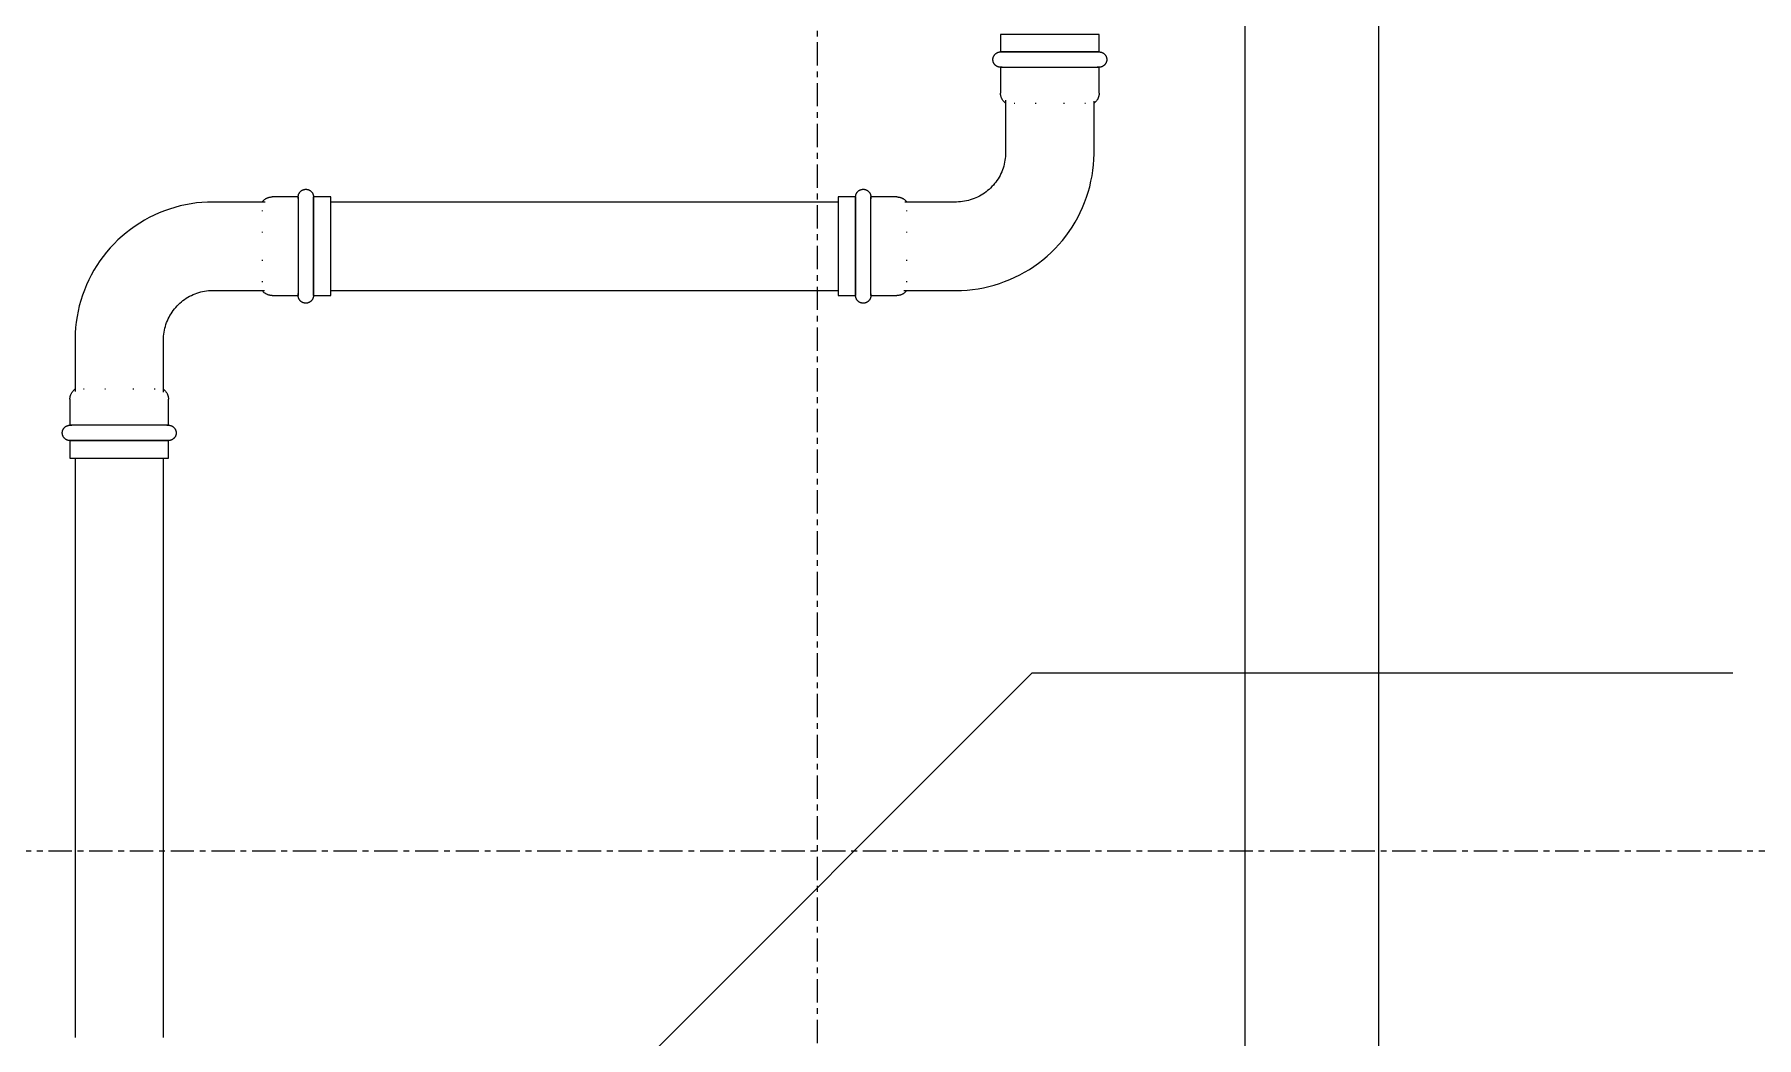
# Model space of a CAD drawing. Header units: inches. Extents: x -3679 to 241, y -496 to 1784.
# Drawn here: x -2027.82 to -1990.82, y 373.99 to 395.54 of the extents above; entities that cross this region are included whole.
import ezdxf

# ---------------------------------------------------------------- set-up
doc = ezdxf.new("R2010")
doc.units = ezdxf.units.IN
doc.header["$MEASUREMENT"] = 0
doc.linetypes.add('Grid Line', pattern=[0.875, 0.5, -0.125, 0.125, -0.125])
for name, color, linetype, lineweight in [('G-ANNO-DIMS', 251, 'Continuous', 9), ('P-PIPE', 1, 'Continuous', 9), ('S-GRID', 8, 'Continuous', 9)]:
    doc.layers.add(name, color=color, linetype=linetype, lineweight=lineweight)

# ---------------------------------------------------------------- blocks, each defined once
blk = doc.blocks.new('Victaulic-VicPress316-Elbow 90-45deg Style P568_P571 - Standard-V18-SECOND LEVEL')
at = {"layer": 'P-PIPE'}
for p, q in [((-1.059, 4.55), (-1.059, 4.174)), ((1.059, 4.55), (-1.059, 4.55)), ((1.059, 4.174), (1.059, 4.55)), ((-1.059, 4.174), (1.059, 4.174)), ((-1.059, 3.845), (-1.059, 3.289)), ((-1.059, 3.845), (1.059, 3.845)), ((1.059, 3.289), (1.059, 3.845)), ((-0.95, 3.134), (-0.95, 2.015)), ((-0.769, 3.071), (-0.753, 3.071)), ((-0.312, 3.071), (-0.294, 3.071)), ((0.294, 3.071), (0.312, 3.071)), ((0.753, 3.071), (0.769, 3.071)), ((0.95, 2.015), (0.95, 3.119)), ((-4.174, 1.059), (-4.55, 1.059)), ((-4.55, 1.059), (-4.55, -1.059)), ((-4.174, -1.059), (-4.174, 1.059)), ((-3.289, 1.059), (-3.845, 1.059)), ((-3.845, -1.059), (-3.845, 1.059)), ((-2.015, 0.95), (-3.119, 0.95)), ((-3.071, 0.753), (-3.071, 0.769)), ((-3.071, 0.294), (-3.071, 0.312)), ((-3.071, -0.312), (-3.071, -0.294)), ((-4.55, -1.059), (-4.174, -1.059)), ((-3.845, -1.059), (-3.289, -1.059)), ((-3.134, -0.95), (-2.015, -0.95)), ((-3.071, -0.769), (-3.071, -0.753))]:
    blk.add_line(p, q, dxfattribs=at)
at = {"layer": 'P-PIPE', "flags": 128}
for points in [[(-1.059, 3.845), (-1.066, 3.846), (-1.072, 3.846), (-1.079, 3.847), (-1.085, 3.848), (-1.092, 3.849), (-1.098, 3.85), (-1.104, 3.852), (-1.111, 3.854), (-1.117, 3.856), (-1.123, 3.858), (-1.129, 3.861), (-1.135, 3.864), (-1.141, 3.867), (-1.146, 3.871), (-1.152, 3.874), (-1.157, 3.878), (-1.162, 3.882), (-1.167, 3.886), (-1.172, 3.891), (-1.177, 3.895), (-1.181, 3.9), (-1.186, 3.905), (-1.19, 3.91), (-1.194, 3.916), (-1.197, 3.921), (-1.201, 3.927), (-1.204, 3.932), (-1.207, 3.938), (-1.21, 3.944), (-1.212, 3.95), (-1.215, 3.957), (-1.217, 3.963), (-1.218, 3.969), (-1.22, 3.976), (-1.221, 3.982), (-1.222, 3.989), (-1.223, 3.995), (-1.223, 4.002), (-1.223, 4.008), (-1.223, 4.015), (-1.223, 4.021), (-1.223, 4.028), (-1.222, 4.034), (-1.221, 4.041), (-1.219, 4.047), (-1.218, 4.054), (-1.216, 4.06), (-1.214, 4.066), (-1.211, 4.072), (-1.209, 4.078), (-1.206, 4.084), (-1.203, 4.09), (-1.199, 4.096), (-1.196, 4.101), (-1.192, 4.107), (-1.188, 4.112), (-1.184, 4.117), (-1.179, 4.122), (-1.175, 4.127), (-1.17, 4.131), (-1.165, 4.136), (-1.16, 4.14), (-1.155, 4.144), (-1.149, 4.147), (-1.144, 4.151), (-1.138, 4.154), (-1.132, 4.157), (-1.126, 4.16), (-1.12, 4.163), (-1.114, 4.165), (-1.108, 4.167), (-1.102, 4.169), (-1.095, 4.17), (-1.089, 4.172), (-1.082, 4.173), (-1.076, 4.174), (-1.069, 4.174), (-1.063, 4.174), (-1.059, 4.174)], [(1.059, 4.174), (1.058, 4.174), (1.056, 4.174), (1.051, 4.174), (1.045, 4.174), (1.038, 4.174), (1.029, 4.174), (1.018, 4.174), (1.005, 4.174), (0.991, 4.174), (0.975, 4.174), (0.958, 4.174), (0.939, 4.174), (0.919, 4.174), (0.897, 4.174), (0.874, 4.174), (0.849, 4.174), (0.823, 4.174), (0.796, 4.174), (0.768, 4.174), (0.738, 4.174), (0.707, 4.174), (0.675, 4.174), (0.642, 4.174), (0.607, 4.174), (0.572, 4.174), (0.536, 4.174), (0.499, 4.174), (0.461, 4.174), (0.423, 4.174), (0.384, 4.174), (0.344, 4.174), (0.304, 4.174), (0.263, 4.174), (0.222, 4.174), (0.18, 4.174), (0.138, 4.174), (0.096, 4.174), (0.054, 4.174), (0.011, 4.174), (-0.031, 4.174), (-0.073, 4.174), (-0.115, 4.174), (-0.157, 4.174), (-0.199, 4.174), (-0.241, 4.174), (-0.282, 4.174), (-0.322, 4.174), (-0.362, 4.174), (-0.402, 4.174), (-0.441, 4.174), (-0.479, 4.174), (-0.516, 4.174), (-0.553, 4.174), (-0.588, 4.174), (-0.623, 4.174), (-0.657, 4.174), (-0.69, 4.174), (-0.721, 4.174), (-0.752, 4.174), (-0.781, 4.174), (-0.809, 4.174), (-0.836, 4.174), (-0.861, 4.174), (-0.885, 4.174), (-0.907, 4.174), (-0.929, 4.174), (-0.948, 4.174), (-0.966, 4.174), (-0.983, 4.174), (-0.998, 4.174), (-1.011, 4.174), (-1.023, 4.174), (-1.033, 4.174), (-1.042, 4.174), (-1.048, 4.174), (-1.054, 4.174), (-1.057, 4.174), (-1.059, 4.174), (-1.059, 4.174)], [(-1.059, 4.174), (-1.058, 4.174), (-1.056, 4.174), (-1.051, 4.174), (-1.045, 4.174), (-1.038, 4.174), (-1.029, 4.174), (-1.018, 4.174)], [(1.023, 4.174), (1.033, 4.174), (1.042, 4.174), (1.048, 4.174), (1.054, 4.174), (1.057, 4.174), (1.059, 4.174), (1.059, 4.174)], [(1.059, 4.174), (1.066, 4.174), (1.072, 4.174), (1.079, 4.173), (1.085, 4.172), (1.092, 4.171), (1.098, 4.17), (1.104, 4.168), (1.111, 4.166), (1.117, 4.164), (1.123, 4.162), (1.129, 4.159), (1.135, 4.156), (1.141, 4.153), (1.146, 4.149), (1.152, 4.146), (1.157, 4.142), (1.162, 4.138), (1.167, 4.134), (1.172, 4.129), (1.177, 4.125), (1.181, 4.12), (1.186, 4.115), (1.19, 4.11), (1.194, 4.104), (1.197, 4.099), (1.201, 4.093), (1.204, 4.088), (1.207, 4.082), (1.21, 4.076), (1.212, 4.07), (1.215, 4.063), (1.217, 4.057), (1.218, 4.051), (1.22, 4.044), (1.221, 4.038), (1.222, 4.031), (1.223, 4.025), (1.223, 4.018), (1.223, 4.012), (1.223, 4.005), (1.223, 3.999), (1.223, 3.992), (1.222, 3.986), (1.221, 3.979), (1.219, 3.973), (1.218, 3.966), (1.216, 3.96), (1.214, 3.954), (1.211, 3.948), (1.209, 3.942), (1.206, 3.936), (1.203, 3.93), (1.199, 3.924), (1.196, 3.919), (1.192, 3.913), (1.188, 3.908), (1.184, 3.903), (1.179, 3.898), (1.175, 3.893), (1.17, 3.889), (1.165, 3.884), (1.16, 3.88), (1.155, 3.876), (1.149, 3.873), (1.144, 3.869), (1.138, 3.866), (1.132, 3.863), (1.126, 3.86), (1.12, 3.857), (1.114, 3.855), (1.108, 3.853), (1.102, 3.851), (1.095, 3.85), (1.089, 3.848), (1.082, 3.847), (1.076, 3.846), (1.069, 3.846), (1.063, 3.846), (1.059, 3.845)], [(-1.059, 3.845), (-1.058, 3.845), (-1.056, 3.845), (-1.051, 3.845), (-1.045, 3.845), (-1.038, 3.845), (-1.029, 3.845), (-1.018, 3.845), (-1.005, 3.845), (-0.991, 3.845), (-0.975, 3.845), (-0.958, 3.845), (-0.939, 3.845), (-0.919, 3.845), (-0.897, 3.845), (-0.874, 3.845), (-0.849, 3.845), (-0.823, 3.845), (-0.796, 3.845), (-0.768, 3.845), (-0.738, 3.845), (-0.707, 3.845), (-0.675, 3.845), (-0.642, 3.845), (-0.607, 3.845), (-0.572, 3.845), (-0.536, 3.845), (-0.499, 3.845), (-0.461, 3.845), (-0.423, 3.845), (-0.384, 3.845), (-0.344, 3.845), (-0.304, 3.845), (-0.263, 3.845), (-0.222, 3.845), (-0.18, 3.845), (-0.138, 3.845), (-0.096, 3.845), (-0.054, 3.845), (-0.011, 3.845), (0.031, 3.845), (0.073, 3.845), (0.115, 3.845), (0.157, 3.845), (0.199, 3.845), (0.241, 3.845), (0.282, 3.845), (0.322, 3.845), (0.362, 3.845), (0.402, 3.845), (0.441, 3.845), (0.479, 3.845), (0.516, 3.845), (0.553, 3.845), (0.588, 3.845), (0.623, 3.845), (0.657, 3.845), (0.69, 3.845), (0.721, 3.845), (0.752, 3.845), (0.781, 3.845), (0.809, 3.845), (0.836, 3.845), (0.861, 3.845), (0.885, 3.845), (0.907, 3.845), (0.929, 3.845), (0.948, 3.845), (0.966, 3.845), (0.983, 3.845), (0.998, 3.845), (1.011, 3.845), (1.023, 3.845), (1.033, 3.845), (1.042, 3.845), (1.048, 3.845), (1.054, 3.845), (1.057, 3.845), (1.059, 3.845), (1.059, 3.845)], [(-1.023, 3.845), (-1.033, 3.845), (-1.042, 3.845), (-1.048, 3.845), (-1.054, 3.845), (-1.057, 3.845), (-1.059, 3.845), (-1.059, 3.845)], [(1.059, 3.845), (1.058, 3.845), (1.056, 3.845), (1.051, 3.845), (1.045, 3.845), (1.038, 3.845), (1.029, 3.845), (1.018, 3.845)], [(-0.95, 3.071), (-0.959, 3.078), (-0.967, 3.085), (-0.975, 3.092), (-0.983, 3.1), (-0.99, 3.108), (-0.997, 3.116), (-1.004, 3.125), (-1.01, 3.133), (-1.016, 3.143), (-1.022, 3.152), (-1.027, 3.161), (-1.032, 3.171), (-1.037, 3.181), (-1.041, 3.191), (-1.045, 3.201), (-1.048, 3.212), (-1.051, 3.222), (-1.053, 3.233), (-1.055, 3.244), (-1.057, 3.254), (-1.058, 3.265), (-1.059, 3.276), (-1.059, 3.287), (-1.059, 3.289)], [(1.059, 3.289), (1.059, 3.278), (1.058, 3.267), (1.057, 3.256), (1.056, 3.246), (1.054, 3.235), (1.051, 3.224), (1.048, 3.214), (1.045, 3.203), (1.042, 3.193), (1.037, 3.183), (1.033, 3.173), (1.028, 3.163), (1.023, 3.154), (1.017, 3.144), (1.011, 3.135), (1.005, 3.126), (0.998, 3.118), (0.991, 3.109), (0.984, 3.101), (0.976, 3.094), (0.968, 3.086), (0.96, 3.079), (0.952, 3.072), (0.95, 3.071)], [(-0.95, 2.015), (-0.951, 1.973), (-0.953, 1.93), (-0.958, 1.888), (-0.964, 1.846), (-0.971, 1.804), (-0.981, 1.762), (-0.991, 1.721), (-1.004, 1.68), (-1.018, 1.64), (-1.034, 1.6), (-1.051, 1.562), (-1.07, 1.523), (-1.091, 1.486), (-1.113, 1.449), (-1.136, 1.414), (-1.161, 1.379), (-1.187, 1.345), (-1.214, 1.313), (-1.243, 1.281), (-1.273, 1.251), (-1.304, 1.222), (-1.337, 1.194), (-1.37, 1.168), (-1.404, 1.143), (-1.44, 1.119), (-1.476, 1.097), (-1.513, 1.076), (-1.551, 1.056), (-1.59, 1.039), (-1.629, 1.022), (-1.669, 1.008), (-1.71, 0.995), (-1.751, 0.983), (-1.792, 0.974), (-1.834, 0.965), (-1.876, 0.959), (-1.919, 0.954), (-1.961, 0.951), (-2.004, 0.95), (-2.015, 0.95)], [(-2.015, -0.95), (-1.897, -0.948), (-1.778, -0.941), (-1.66, -0.929), (-1.543, -0.912), (-1.426, -0.891), (-1.31, -0.865), (-1.196, -0.835), (-1.082, -0.799), (-0.971, -0.76), (-0.861, -0.716), (-0.752, -0.668), (-0.646, -0.615), (-0.542, -0.558), (-0.44, -0.497), (-0.341, -0.432), (-0.244, -0.363), (-0.151, -0.29), (-0.06, -0.214), (0.028, -0.134), (0.112, -0.051), (0.193, 0.036), (0.27, 0.126), (0.344, 0.219), (0.414, 0.315), (0.48, 0.413), (0.542, 0.514), (0.6, 0.618), (0.654, 0.723), (0.703, 0.831), (0.748, 0.941), (0.789, 1.052), (0.826, 1.165), (0.857, 1.279), (0.884, 1.395), (0.907, 1.511), (0.925, 1.629), (0.938, 1.746), (0.946, 1.865), (0.95, 1.983), (0.95, 2.015)], [(-4.174, 1.059), (-4.174, 1.066), (-4.174, 1.072), (-4.173, 1.079), (-4.172, 1.085), (-4.171, 1.092), (-4.17, 1.098), (-4.168, 1.104), (-4.166, 1.111), (-4.164, 1.117), (-4.162, 1.123), (-4.159, 1.129), (-4.156, 1.135), (-4.153, 1.141), (-4.149, 1.146), (-4.146, 1.152), (-4.142, 1.157), (-4.138, 1.162), (-4.134, 1.167), (-4.129, 1.172), (-4.125, 1.177), (-4.12, 1.181), (-4.115, 1.186), (-4.11, 1.19), (-4.104, 1.194), (-4.099, 1.197), (-4.093, 1.201), (-4.088, 1.204), (-4.082, 1.207), (-4.076, 1.21), (-4.07, 1.212), (-4.063, 1.215), (-4.057, 1.217), (-4.051, 1.218), (-4.044, 1.22), (-4.038, 1.221), (-4.031, 1.222), (-4.025, 1.223), (-4.018, 1.223), (-4.012, 1.223), (-4.005, 1.223), (-3.999, 1.223), (-3.992, 1.223), (-3.986, 1.222), (-3.979, 1.221), (-3.973, 1.219), (-3.966, 1.218), (-3.96, 1.216), (-3.954, 1.214), (-3.948, 1.211), (-3.942, 1.209), (-3.936, 1.206), (-3.93, 1.203), (-3.924, 1.199), (-3.919, 1.196), (-3.913, 1.192), (-3.908, 1.188), (-3.903, 1.184), (-3.898, 1.179), (-3.893, 1.175), (-3.889, 1.17), (-3.884, 1.165), (-3.88, 1.16), (-3.876, 1.155), (-3.873, 1.149), (-3.869, 1.144), (-3.866, 1.138), (-3.863, 1.132), (-3.86, 1.126), (-3.857, 1.12), (-3.855, 1.114), (-3.853, 1.108), (-3.851, 1.102), (-3.85, 1.095), (-3.848, 1.089), (-3.847, 1.082), (-3.846, 1.076), (-3.846, 1.069), (-3.846, 1.063), (-3.845, 1.059)], [(-4.174, 1.059), (-4.174, 1.058), (-4.174, 1.056), (-4.174, 1.051), (-4.174, 1.045), (-4.174, 1.038), (-4.174, 1.029), (-4.174, 1.018), (-4.174, 1.005), (-4.174, 0.991), (-4.174, 0.975), (-4.174, 0.958), (-4.174, 0.939), (-4.174, 0.919), (-4.174, 0.897), (-4.174, 0.874), (-4.174, 0.849), (-4.174, 0.823), (-4.174, 0.796), (-4.174, 0.768), (-4.174, 0.738), (-4.174, 0.707), (-4.174, 0.675), (-4.174, 0.642), (-4.174, 0.607), (-4.174, 0.572), (-4.174, 0.536), (-4.174, 0.499), (-4.174, 0.461), (-4.174, 0.423), (-4.174, 0.384), (-4.174, 0.344), (-4.174, 0.304), (-4.174, 0.263), (-4.174, 0.222), (-4.174, 0.18), (-4.174, 0.138), (-4.174, 0.096), (-4.174, 0.054), (-4.174, 0.011), (-4.174, -0.031), (-4.174, -0.073), (-4.174, -0.115), (-4.174, -0.157), (-4.174, -0.199), (-4.174, -0.241), (-4.174, -0.282), (-4.174, -0.322), (-4.174, -0.362), (-4.174, -0.402), (-4.174, -0.441), (-4.174, -0.479), (-4.174, -0.516), (-4.174, -0.553), (-4.174, -0.588), (-4.174, -0.623), (-4.174, -0.657), (-4.174, -0.69), (-4.174, -0.721), (-4.174, -0.752), (-4.174, -0.781), (-4.174, -0.809), (-4.174, -0.836), (-4.174, -0.861), (-4.174, -0.885), (-4.174, -0.907), (-4.174, -0.929), (-4.174, -0.948), (-4.174, -0.966), (-4.174, -0.983), (-4.174, -0.998), (-4.174, -1.011), (-4.174, -1.023), (-4.174, -1.033), (-4.174, -1.042), (-4.174, -1.048), (-4.174, -1.054), (-4.174, -1.057), (-4.174, -1.059), (-4.174, -1.059)], [(-4.174, 1.023), (-4.174, 1.033), (-4.174, 1.042), (-4.174, 1.048), (-4.174, 1.054), (-4.174, 1.057), (-4.174, 1.059), (-4.174, 1.059)], [(-3.845, -1.059), (-3.845, -1.058), (-3.845, -1.056), (-3.845, -1.051), (-3.845, -1.045), (-3.845, -1.038), (-3.845, -1.029), (-3.845, -1.018), (-3.845, -1.005), (-3.845, -0.991), (-3.845, -0.975), (-3.845, -0.958), (-3.845, -0.939), (-3.845, -0.919), (-3.845, -0.897), (-3.845, -0.874), (-3.845, -0.849), (-3.845, -0.823), (-3.845, -0.796), (-3.845, -0.768), (-3.845, -0.738), (-3.845, -0.707), (-3.845, -0.675), (-3.845, -0.642), (-3.845, -0.607), (-3.845, -0.572), (-3.845, -0.536), (-3.845, -0.499), (-3.845, -0.461), (-3.845, -0.423), (-3.845, -0.384), (-3.845, -0.344), (-3.845, -0.304), (-3.845, -0.263), (-3.845, -0.222), (-3.845, -0.18), (-3.845, -0.138), (-3.845, -0.096), (-3.845, -0.054), (-3.845, -0.011), (-3.845, 0.031), (-3.845, 0.073), (-3.845, 0.115), (-3.845, 0.157), (-3.845, 0.199), (-3.845, 0.241), (-3.845, 0.282), (-3.845, 0.322), (-3.845, 0.362), (-3.845, 0.402), (-3.845, 0.441), (-3.845, 0.479), (-3.845, 0.516), (-3.845, 0.553), (-3.845, 0.588), (-3.845, 0.623), (-3.845, 0.657), (-3.845, 0.69), (-3.845, 0.721), (-3.845, 0.752), (-3.845, 0.781), (-3.845, 0.809), (-3.845, 0.836), (-3.845, 0.861), (-3.845, 0.885), (-3.845, 0.907), (-3.845, 0.929), (-3.845, 0.948), (-3.845, 0.966), (-3.845, 0.983), (-3.845, 0.998), (-3.845, 1.011), (-3.845, 1.023), (-3.845, 1.033), (-3.845, 1.042), (-3.845, 1.048), (-3.845, 1.054), (-3.845, 1.057), (-3.845, 1.059), (-3.845, 1.059)], [(-3.845, 1.059), (-3.845, 1.058), (-3.845, 1.056), (-3.845, 1.051), (-3.845, 1.045), (-3.845, 1.038), (-3.845, 1.029), (-3.845, 1.018)], [(-3.289, 1.059), (-3.278, 1.059), (-3.267, 1.058), (-3.256, 1.057), (-3.246, 1.056), (-3.235, 1.054), (-3.224, 1.051), (-3.214, 1.048), (-3.203, 1.045), (-3.193, 1.042), (-3.183, 1.037), (-3.173, 1.033), (-3.163, 1.028), (-3.154, 1.023), (-3.144, 1.017), (-3.135, 1.011), (-3.126, 1.005), (-3.118, 0.998), (-3.109, 0.991), (-3.101, 0.984), (-3.094, 0.976), (-3.086, 0.968), (-3.079, 0.96), (-3.072, 0.952), (-3.071, 0.95)], [(-4.174, -1.059), (-4.174, -1.058), (-4.174, -1.056), (-4.174, -1.051), (-4.174, -1.045), (-4.174, -1.038), (-4.174, -1.029), (-4.174, -1.018)], [(-3.845, -1.059), (-3.846, -1.066), (-3.846, -1.072), (-3.847, -1.079), (-3.848, -1.085), (-3.849, -1.092), (-3.85, -1.098), (-3.852, -1.104), (-3.854, -1.111), (-3.856, -1.117), (-3.858, -1.123), (-3.861, -1.129), (-3.864, -1.135), (-3.867, -1.141), (-3.871, -1.146), (-3.874, -1.152), (-3.878, -1.157), (-3.882, -1.162), (-3.886, -1.167), (-3.891, -1.172), (-3.895, -1.177), (-3.9, -1.181), (-3.905, -1.186), (-3.91, -1.19), (-3.916, -1.194), (-3.921, -1.197), (-3.927, -1.201), (-3.932, -1.204), (-3.938, -1.207), (-3.944, -1.21), (-3.95, -1.212), (-3.957, -1.215), (-3.963, -1.217), (-3.969, -1.218), (-3.976, -1.22), (-3.982, -1.221), (-3.989, -1.222), (-3.995, -1.223), (-4.002, -1.223), (-4.008, -1.223), (-4.015, -1.223), (-4.021, -1.223), (-4.028, -1.223), (-4.034, -1.222), (-4.041, -1.221), (-4.047, -1.219), (-4.054, -1.218), (-4.06, -1.216), (-4.066, -1.214), (-4.072, -1.211), (-4.078, -1.209), (-4.084, -1.206), (-4.09, -1.203), (-4.096, -1.199), (-4.101, -1.196), (-4.107, -1.192), (-4.112, -1.188), (-4.117, -1.184), (-4.122, -1.179), (-4.127, -1.175), (-4.131, -1.17), (-4.136, -1.165), (-4.14, -1.16), (-4.144, -1.155), (-4.147, -1.149), (-4.151, -1.144), (-4.154, -1.138), (-4.157, -1.132), (-4.16, -1.126), (-4.163, -1.12), (-4.165, -1.114), (-4.167, -1.108), (-4.169, -1.102), (-4.17, -1.095), (-4.172, -1.089), (-4.173, -1.082), (-4.174, -1.076), (-4.174, -1.069), (-4.174, -1.063), (-4.174, -1.059)], [(-3.845, -1.023), (-3.845, -1.033), (-3.845, -1.042), (-3.845, -1.048), (-3.845, -1.054), (-3.845, -1.057), (-3.845, -1.059), (-3.845, -1.059)], [(-3.071, -0.95), (-3.078, -0.959), (-3.085, -0.967), (-3.092, -0.975), (-3.1, -0.983), (-3.108, -0.99), (-3.116, -0.997), (-3.125, -1.004), (-3.133, -1.01), (-3.143, -1.016), (-3.152, -1.022), (-3.161, -1.027), (-3.171, -1.032), (-3.181, -1.037), (-3.191, -1.041), (-3.201, -1.045), (-3.212, -1.048), (-3.222, -1.051), (-3.233, -1.053), (-3.244, -1.055), (-3.254, -1.057), (-3.265, -1.058), (-3.276, -1.059), (-3.287, -1.059), (-3.289, -1.059)]]:
    blk.add_lwpolyline(points, dxfattribs=at)
blk = doc.blocks.new('Victaulic-VicPress316-Elbow 90-45deg Style P568_P571 - Standard-V9-SECOND LEVEL')
at = {"layer": 'P-PIPE'}
for p, q in [((-1.059, 4.55), (-1.059, 4.174)), ((1.059, 4.55), (-1.059, 4.55)), ((1.059, 4.174), (1.059, 4.55)), ((-1.059, 4.174), (1.059, 4.174)), ((-1.059, 3.845), (-1.059, 3.289)), ((-1.059, 3.845), (1.059, 3.845)), ((1.059, 3.289), (1.059, 3.845)), ((-0.95, 3.136), (-0.95, 2.015)), ((-0.769, 3.071), (-0.753, 3.071)), ((-0.312, 3.071), (-0.294, 3.071)), ((0.294, 3.071), (0.312, 3.071)), ((0.753, 3.071), (0.769, 3.071)), ((0.95, 2.015), (0.95, 3.119)), ((-4.174, 1.059), (-4.55, 1.059)), ((-4.55, 1.059), (-4.55, -1.059)), ((-4.174, -1.059), (-4.174, 1.059)), ((-3.289, 1.059), (-3.845, 1.059)), ((-3.845, -1.059), (-3.845, 1.059)), ((-2.015, 0.95), (-3.119, 0.95)), ((-3.071, 0.753), (-3.071, 0.769)), ((-3.071, 0.294), (-3.071, 0.312)), ((-3.071, -0.312), (-3.071, -0.294)), ((-4.55, -1.059), (-4.174, -1.059)), ((-3.845, -1.059), (-3.289, -1.059)), ((-3.136, -0.95), (-2.015, -0.95)), ((-3.071, -0.769), (-3.071, -0.753))]:
    blk.add_line(p, q, dxfattribs=at)
at = {"layer": 'P-PIPE', "flags": 128}
for points in [[(-1.059, 3.845), (-1.066, 3.846), (-1.072, 3.846), (-1.079, 3.847), (-1.085, 3.848), (-1.092, 3.849), (-1.098, 3.85), (-1.104, 3.852), (-1.111, 3.854), (-1.117, 3.856), (-1.123, 3.858), (-1.129, 3.861), (-1.135, 3.864), (-1.141, 3.867), (-1.146, 3.871), (-1.152, 3.874), (-1.157, 3.878), (-1.162, 3.882), (-1.167, 3.886), (-1.172, 3.891), (-1.177, 3.895), (-1.181, 3.9), (-1.186, 3.905), (-1.19, 3.91), (-1.194, 3.916), (-1.197, 3.921), (-1.201, 3.927), (-1.204, 3.932), (-1.207, 3.938), (-1.21, 3.944), (-1.212, 3.95), (-1.215, 3.957), (-1.217, 3.963), (-1.218, 3.969), (-1.22, 3.976), (-1.221, 3.982), (-1.222, 3.989), (-1.223, 3.995), (-1.223, 4.002), (-1.223, 4.008), (-1.223, 4.015), (-1.223, 4.021), (-1.223, 4.028), (-1.222, 4.034), (-1.221, 4.041), (-1.219, 4.047), (-1.218, 4.054), (-1.216, 4.06), (-1.214, 4.066), (-1.211, 4.072), (-1.209, 4.078), (-1.206, 4.084), (-1.203, 4.09), (-1.199, 4.096), (-1.196, 4.101), (-1.192, 4.107), (-1.188, 4.112), (-1.184, 4.117), (-1.179, 4.122), (-1.175, 4.127), (-1.17, 4.131), (-1.165, 4.136), (-1.16, 4.14), (-1.155, 4.144), (-1.149, 4.147), (-1.144, 4.151), (-1.138, 4.154), (-1.132, 4.157), (-1.126, 4.16), (-1.12, 4.163), (-1.114, 4.165), (-1.108, 4.167), (-1.102, 4.169), (-1.095, 4.17), (-1.089, 4.172), (-1.082, 4.173), (-1.076, 4.174), (-1.069, 4.174), (-1.063, 4.174), (-1.059, 4.174)], [(1.059, 4.174), (1.058, 4.174), (1.056, 4.174), (1.051, 4.174), (1.045, 4.174), (1.038, 4.174), (1.029, 4.174), (1.018, 4.174), (1.005, 4.174), (0.991, 4.174), (0.975, 4.174), (0.958, 4.174), (0.939, 4.174), (0.919, 4.174), (0.897, 4.174), (0.874, 4.174), (0.849, 4.174), (0.823, 4.174), (0.796, 4.174), (0.768, 4.174), (0.738, 4.174), (0.707, 4.174), (0.675, 4.174), (0.642, 4.174), (0.607, 4.174), (0.572, 4.174), (0.536, 4.174), (0.499, 4.174), (0.461, 4.174), (0.423, 4.174), (0.384, 4.174), (0.344, 4.174), (0.304, 4.174), (0.263, 4.174), (0.222, 4.174), (0.18, 4.174), (0.138, 4.174), (0.096, 4.174), (0.054, 4.174), (0.011, 4.174), (-0.031, 4.174), (-0.073, 4.174), (-0.115, 4.174), (-0.157, 4.174), (-0.199, 4.174), (-0.241, 4.174), (-0.282, 4.174), (-0.322, 4.174), (-0.362, 4.174), (-0.402, 4.174), (-0.441, 4.174), (-0.479, 4.174), (-0.516, 4.174), (-0.553, 4.174), (-0.588, 4.174), (-0.623, 4.174), (-0.657, 4.174), (-0.69, 4.174), (-0.721, 4.174), (-0.752, 4.174), (-0.781, 4.174), (-0.809, 4.174), (-0.836, 4.174), (-0.861, 4.174), (-0.885, 4.174), (-0.907, 4.174), (-0.929, 4.174), (-0.948, 4.174), (-0.966, 4.174), (-0.983, 4.174), (-0.998, 4.174), (-1.011, 4.174), (-1.023, 4.174), (-1.033, 4.174), (-1.042, 4.174), (-1.048, 4.174), (-1.054, 4.174), (-1.057, 4.174), (-1.059, 4.174), (-1.059, 4.174)], [(-1.059, 4.174), (-1.058, 4.174), (-1.056, 4.174), (-1.051, 4.174), (-1.045, 4.174), (-1.038, 4.174), (-1.029, 4.174), (-1.018, 4.174)], [(1.023, 4.174), (1.033, 4.174), (1.042, 4.174), (1.048, 4.174), (1.054, 4.174), (1.057, 4.174), (1.059, 4.174), (1.059, 4.174)], [(1.059, 4.174), (1.066, 4.174), (1.072, 4.174), (1.079, 4.173), (1.085, 4.172), (1.092, 4.171), (1.098, 4.17), (1.104, 4.168), (1.111, 4.166), (1.117, 4.164), (1.123, 4.162), (1.129, 4.159), (1.135, 4.156), (1.141, 4.153), (1.146, 4.149), (1.152, 4.146), (1.157, 4.142), (1.162, 4.138), (1.167, 4.134), (1.172, 4.129), (1.177, 4.125), (1.181, 4.12), (1.186, 4.115), (1.19, 4.11), (1.194, 4.104), (1.197, 4.099), (1.201, 4.093), (1.204, 4.088), (1.207, 4.082), (1.21, 4.076), (1.212, 4.07), (1.215, 4.063), (1.217, 4.057), (1.218, 4.051), (1.22, 4.044), (1.221, 4.038), (1.222, 4.031), (1.223, 4.025), (1.223, 4.018), (1.223, 4.012), (1.223, 4.005), (1.223, 3.999), (1.223, 3.992), (1.222, 3.986), (1.221, 3.979), (1.219, 3.973), (1.218, 3.966), (1.216, 3.96), (1.214, 3.954), (1.211, 3.948), (1.209, 3.942), (1.206, 3.936), (1.203, 3.93), (1.199, 3.924), (1.196, 3.919), (1.192, 3.913), (1.188, 3.908), (1.184, 3.903), (1.179, 3.898), (1.175, 3.893), (1.17, 3.889), (1.165, 3.884), (1.16, 3.88), (1.155, 3.876), (1.149, 3.873), (1.144, 3.869), (1.138, 3.866), (1.132, 3.863), (1.126, 3.86), (1.12, 3.857), (1.114, 3.855), (1.108, 3.853), (1.102, 3.851), (1.095, 3.85), (1.089, 3.848), (1.082, 3.847), (1.076, 3.846), (1.069, 3.846), (1.063, 3.846), (1.059, 3.845)], [(-1.059, 3.845), (-1.058, 3.845), (-1.056, 3.845), (-1.051, 3.845), (-1.045, 3.845), (-1.038, 3.845), (-1.029, 3.845), (-1.018, 3.845), (-1.005, 3.845), (-0.991, 3.845), (-0.975, 3.845), (-0.958, 3.845), (-0.939, 3.845), (-0.919, 3.845), (-0.897, 3.845), (-0.874, 3.845), (-0.849, 3.845), (-0.823, 3.845), (-0.796, 3.845), (-0.768, 3.845), (-0.738, 3.845), (-0.707, 3.845), (-0.675, 3.845), (-0.642, 3.845), (-0.607, 3.845), (-0.572, 3.845), (-0.536, 3.845), (-0.499, 3.845), (-0.461, 3.845), (-0.423, 3.845), (-0.384, 3.845), (-0.344, 3.845), (-0.304, 3.845), (-0.263, 3.845), (-0.222, 3.845), (-0.18, 3.845), (-0.138, 3.845), (-0.096, 3.845), (-0.054, 3.845), (-0.011, 3.845), (0.031, 3.845), (0.073, 3.845), (0.115, 3.845), (0.157, 3.845), (0.199, 3.845), (0.241, 3.845), (0.282, 3.845), (0.322, 3.845), (0.362, 3.845), (0.402, 3.845), (0.441, 3.845), (0.479, 3.845), (0.516, 3.845), (0.553, 3.845), (0.588, 3.845), (0.623, 3.845), (0.657, 3.845), (0.69, 3.845), (0.721, 3.845), (0.752, 3.845), (0.781, 3.845), (0.809, 3.845), (0.836, 3.845), (0.861, 3.845), (0.885, 3.845), (0.907, 3.845), (0.929, 3.845), (0.948, 3.845), (0.966, 3.845), (0.983, 3.845), (0.998, 3.845), (1.011, 3.845), (1.023, 3.845), (1.033, 3.845), (1.042, 3.845), (1.048, 3.845), (1.054, 3.845), (1.057, 3.845), (1.059, 3.845), (1.059, 3.845)], [(-1.023, 3.845), (-1.033, 3.845), (-1.042, 3.845), (-1.048, 3.845), (-1.054, 3.845), (-1.057, 3.845), (-1.059, 3.845), (-1.059, 3.845)], [(1.059, 3.845), (1.058, 3.845), (1.056, 3.845), (1.051, 3.845), (1.045, 3.845), (1.038, 3.845), (1.029, 3.845), (1.018, 3.845)], [(-0.95, 3.071), (-0.959, 3.078), (-0.967, 3.085), (-0.975, 3.092), (-0.983, 3.1), (-0.99, 3.108), (-0.997, 3.116), (-1.004, 3.125), (-1.01, 3.133), (-1.016, 3.143), (-1.022, 3.152), (-1.027, 3.161), (-1.032, 3.171), (-1.037, 3.181), (-1.041, 3.191), (-1.045, 3.201), (-1.048, 3.212), (-1.051, 3.222), (-1.053, 3.233), (-1.055, 3.244), (-1.057, 3.254), (-1.058, 3.265), (-1.059, 3.276), (-1.059, 3.287), (-1.059, 3.289)], [(1.059, 3.289), (1.059, 3.278), (1.058, 3.267), (1.057, 3.256), (1.056, 3.246), (1.054, 3.235), (1.051, 3.224), (1.048, 3.214), (1.045, 3.203), (1.042, 3.193), (1.037, 3.183), (1.033, 3.173), (1.028, 3.163), (1.023, 3.154), (1.017, 3.144), (1.011, 3.135), (1.005, 3.126), (0.998, 3.118), (0.991, 3.109), (0.984, 3.101), (0.976, 3.094), (0.968, 3.086), (0.96, 3.079), (0.952, 3.072), (0.95, 3.071)], [(-0.95, 2.015), (-0.951, 1.973), (-0.953, 1.93), (-0.958, 1.888), (-0.964, 1.846), (-0.971, 1.804), (-0.981, 1.762), (-0.991, 1.721), (-1.004, 1.68), (-1.018, 1.64), (-1.034, 1.6), (-1.051, 1.562), (-1.07, 1.523), (-1.091, 1.486), (-1.113, 1.449), (-1.136, 1.414), (-1.161, 1.379), (-1.187, 1.345), (-1.214, 1.313), (-1.243, 1.281), (-1.273, 1.251), (-1.304, 1.222), (-1.337, 1.194), (-1.37, 1.168), (-1.404, 1.143), (-1.44, 1.119), (-1.476, 1.097), (-1.513, 1.076), (-1.551, 1.056), (-1.59, 1.039), (-1.629, 1.022), (-1.669, 1.008), (-1.71, 0.995), (-1.751, 0.983), (-1.792, 0.974), (-1.834, 0.965), (-1.876, 0.959), (-1.919, 0.954), (-1.961, 0.951), (-2.004, 0.95), (-2.015, 0.95)], [(-2.015, -0.95), (-1.897, -0.948), (-1.778, -0.941), (-1.66, -0.929), (-1.543, -0.912), (-1.426, -0.891), (-1.31, -0.865), (-1.196, -0.835), (-1.082, -0.799), (-0.971, -0.76), (-0.861, -0.716), (-0.752, -0.668), (-0.646, -0.615), (-0.542, -0.558), (-0.44, -0.497), (-0.341, -0.432), (-0.244, -0.363), (-0.151, -0.29), (-0.06, -0.214), (0.028, -0.134), (0.112, -0.051), (0.193, 0.036), (0.27, 0.126), (0.344, 0.219), (0.414, 0.315), (0.48, 0.413), (0.542, 0.514), (0.6, 0.618), (0.654, 0.723), (0.703, 0.831), (0.748, 0.941), (0.789, 1.052), (0.826, 1.165), (0.857, 1.279), (0.884, 1.395), (0.907, 1.511), (0.925, 1.629), (0.938, 1.746), (0.946, 1.865), (0.95, 1.983), (0.95, 2.015)], [(-4.174, 1.059), (-4.174, 1.066), (-4.174, 1.072), (-4.173, 1.079), (-4.172, 1.085), (-4.171, 1.092), (-4.17, 1.098), (-4.168, 1.104), (-4.166, 1.111), (-4.164, 1.117), (-4.162, 1.123), (-4.159, 1.129), (-4.156, 1.135), (-4.153, 1.141), (-4.149, 1.146), (-4.146, 1.152), (-4.142, 1.157), (-4.138, 1.162), (-4.134, 1.167), (-4.129, 1.172), (-4.125, 1.177), (-4.12, 1.181), (-4.115, 1.186), (-4.11, 1.19), (-4.104, 1.194), (-4.099, 1.197), (-4.093, 1.201), (-4.088, 1.204), (-4.082, 1.207), (-4.076, 1.21), (-4.07, 1.212), (-4.063, 1.215), (-4.057, 1.217), (-4.051, 1.218), (-4.044, 1.22), (-4.038, 1.221), (-4.031, 1.222), (-4.025, 1.223), (-4.018, 1.223), (-4.012, 1.223), (-4.005, 1.223), (-3.999, 1.223), (-3.992, 1.223), (-3.986, 1.222), (-3.979, 1.221), (-3.973, 1.219), (-3.966, 1.218), (-3.96, 1.216), (-3.954, 1.214), (-3.948, 1.211), (-3.942, 1.209), (-3.936, 1.206), (-3.93, 1.203), (-3.924, 1.199), (-3.919, 1.196), (-3.913, 1.192), (-3.908, 1.188), (-3.903, 1.184), (-3.898, 1.179), (-3.893, 1.175), (-3.889, 1.17), (-3.884, 1.165), (-3.88, 1.16), (-3.876, 1.155), (-3.873, 1.149), (-3.869, 1.144), (-3.866, 1.138), (-3.863, 1.132), (-3.86, 1.126), (-3.857, 1.12), (-3.855, 1.114), (-3.853, 1.108), (-3.851, 1.102), (-3.85, 1.095), (-3.848, 1.089), (-3.847, 1.082), (-3.846, 1.076), (-3.846, 1.069), (-3.846, 1.063), (-3.845, 1.059)], [(-4.174, 1.059), (-4.174, 1.058), (-4.174, 1.056), (-4.174, 1.051), (-4.174, 1.045), (-4.174, 1.038), (-4.174, 1.029), (-4.174, 1.018), (-4.174, 1.005), (-4.174, 0.991), (-4.174, 0.975), (-4.174, 0.958), (-4.174, 0.939), (-4.174, 0.919), (-4.174, 0.897), (-4.174, 0.874), (-4.174, 0.849), (-4.174, 0.823), (-4.174, 0.796), (-4.174, 0.768), (-4.174, 0.738), (-4.174, 0.707), (-4.174, 0.675), (-4.174, 0.642), (-4.174, 0.607), (-4.174, 0.572), (-4.174, 0.536), (-4.174, 0.499), (-4.174, 0.461), (-4.174, 0.423), (-4.174, 0.384), (-4.174, 0.344), (-4.174, 0.304), (-4.174, 0.263), (-4.174, 0.222), (-4.174, 0.18), (-4.174, 0.138), (-4.174, 0.096), (-4.174, 0.054), (-4.174, 0.011), (-4.174, -0.031), (-4.174, -0.073), (-4.174, -0.115), (-4.174, -0.157), (-4.174, -0.199), (-4.174, -0.241), (-4.174, -0.282), (-4.174, -0.322), (-4.174, -0.362), (-4.174, -0.402), (-4.174, -0.441), (-4.174, -0.479), (-4.174, -0.516), (-4.174, -0.553), (-4.174, -0.588), (-4.174, -0.623), (-4.174, -0.657), (-4.174, -0.69), (-4.174, -0.721), (-4.174, -0.752), (-4.174, -0.781), (-4.174, -0.809), (-4.174, -0.836), (-4.174, -0.861), (-4.174, -0.885), (-4.174, -0.907), (-4.174, -0.929), (-4.174, -0.948), (-4.174, -0.966), (-4.174, -0.983), (-4.174, -0.998), (-4.174, -1.011), (-4.174, -1.023), (-4.174, -1.033), (-4.174, -1.042), (-4.174, -1.048), (-4.174, -1.054), (-4.174, -1.057), (-4.174, -1.059), (-4.174, -1.059)], [(-4.174, 1.023), (-4.174, 1.033), (-4.174, 1.042), (-4.174, 1.048), (-4.174, 1.054), (-4.174, 1.057), (-4.174, 1.059), (-4.174, 1.059)], [(-3.845, -1.059), (-3.845, -1.058), (-3.845, -1.056), (-3.845, -1.051), (-3.845, -1.045), (-3.845, -1.038), (-3.845, -1.029), (-3.845, -1.018), (-3.845, -1.005), (-3.845, -0.991), (-3.845, -0.975), (-3.845, -0.958), (-3.845, -0.939), (-3.845, -0.919), (-3.845, -0.897), (-3.845, -0.874), (-3.845, -0.849), (-3.845, -0.823), (-3.845, -0.796), (-3.845, -0.768), (-3.845, -0.738), (-3.845, -0.707), (-3.845, -0.675), (-3.845, -0.642), (-3.845, -0.607), (-3.845, -0.572), (-3.845, -0.536), (-3.845, -0.499), (-3.845, -0.461), (-3.845, -0.423), (-3.845, -0.384), (-3.845, -0.344), (-3.845, -0.304), (-3.845, -0.263), (-3.845, -0.222), (-3.845, -0.18), (-3.845, -0.138), (-3.845, -0.096), (-3.845, -0.054), (-3.845, -0.011), (-3.845, 0.031), (-3.845, 0.073), (-3.845, 0.115), (-3.845, 0.157), (-3.845, 0.199), (-3.845, 0.241), (-3.845, 0.282), (-3.845, 0.322), (-3.845, 0.362), (-3.845, 0.402), (-3.845, 0.441), (-3.845, 0.479), (-3.845, 0.516), (-3.845, 0.553), (-3.845, 0.588), (-3.845, 0.623), (-3.845, 0.657), (-3.845, 0.69), (-3.845, 0.721), (-3.845, 0.752), (-3.845, 0.781), (-3.845, 0.809), (-3.845, 0.836), (-3.845, 0.861), (-3.845, 0.885), (-3.845, 0.907), (-3.845, 0.929), (-3.845, 0.948), (-3.845, 0.966), (-3.845, 0.983), (-3.845, 0.998), (-3.845, 1.011), (-3.845, 1.023), (-3.845, 1.033), (-3.845, 1.042), (-3.845, 1.048), (-3.845, 1.054), (-3.845, 1.057), (-3.845, 1.059), (-3.845, 1.059)], [(-3.845, 1.059), (-3.845, 1.058), (-3.845, 1.056), (-3.845, 1.051), (-3.845, 1.045), (-3.845, 1.038), (-3.845, 1.029), (-3.845, 1.018)], [(-3.289, 1.059), (-3.278, 1.059), (-3.267, 1.058), (-3.256, 1.057), (-3.246, 1.056), (-3.235, 1.054), (-3.224, 1.051), (-3.214, 1.048), (-3.203, 1.045), (-3.193, 1.042), (-3.183, 1.037), (-3.173, 1.033), (-3.163, 1.028), (-3.154, 1.023), (-3.144, 1.017), (-3.135, 1.011), (-3.126, 1.005), (-3.118, 0.998), (-3.109, 0.991), (-3.101, 0.984), (-3.094, 0.976), (-3.086, 0.968), (-3.079, 0.96), (-3.072, 0.952), (-3.071, 0.95)], [(-4.174, -1.059), (-4.174, -1.058), (-4.174, -1.056), (-4.174, -1.051), (-4.174, -1.045), (-4.174, -1.038), (-4.174, -1.029), (-4.174, -1.018)], [(-3.845, -1.059), (-3.846, -1.066), (-3.846, -1.072), (-3.847, -1.079), (-3.848, -1.085), (-3.849, -1.092), (-3.85, -1.098), (-3.852, -1.104), (-3.854, -1.111), (-3.856, -1.117), (-3.858, -1.123), (-3.861, -1.129), (-3.864, -1.135), (-3.867, -1.141), (-3.871, -1.146), (-3.874, -1.152), (-3.878, -1.157), (-3.882, -1.162), (-3.886, -1.167), (-3.891, -1.172), (-3.895, -1.177), (-3.9, -1.181), (-3.905, -1.186), (-3.91, -1.19), (-3.916, -1.194), (-3.921, -1.197), (-3.927, -1.201), (-3.932, -1.204), (-3.938, -1.207), (-3.944, -1.21), (-3.95, -1.212), (-3.957, -1.215), (-3.963, -1.217), (-3.969, -1.218), (-3.976, -1.22), (-3.982, -1.221), (-3.989, -1.222), (-3.995, -1.223), (-4.002, -1.223), (-4.008, -1.223), (-4.015, -1.223), (-4.021, -1.223), (-4.028, -1.223), (-4.034, -1.222), (-4.041, -1.221), (-4.047, -1.219), (-4.054, -1.218), (-4.06, -1.216), (-4.066, -1.214), (-4.072, -1.211), (-4.078, -1.209), (-4.084, -1.206), (-4.09, -1.203), (-4.096, -1.199), (-4.101, -1.196), (-4.107, -1.192), (-4.112, -1.188), (-4.117, -1.184), (-4.122, -1.179), (-4.127, -1.175), (-4.131, -1.17), (-4.136, -1.165), (-4.14, -1.16), (-4.144, -1.155), (-4.147, -1.149), (-4.151, -1.144), (-4.154, -1.138), (-4.157, -1.132), (-4.16, -1.126), (-4.163, -1.12), (-4.165, -1.114), (-4.167, -1.108), (-4.169, -1.102), (-4.17, -1.095), (-4.172, -1.089), (-4.173, -1.082), (-4.174, -1.076), (-4.174, -1.069), (-4.174, -1.063), (-4.174, -1.059)], [(-3.845, -1.023), (-3.845, -1.033), (-3.845, -1.042), (-3.845, -1.048), (-3.845, -1.054), (-3.845, -1.057), (-3.845, -1.059), (-3.845, -1.059)], [(-3.071, -0.95), (-3.078, -0.959), (-3.085, -0.967), (-3.092, -0.975), (-3.1, -0.983), (-3.108, -0.99), (-3.116, -0.997), (-3.125, -1.004), (-3.133, -1.01), (-3.143, -1.016), (-3.152, -1.022), (-3.161, -1.027), (-3.171, -1.032), (-3.181, -1.037), (-3.191, -1.041), (-3.201, -1.045), (-3.212, -1.048), (-3.222, -1.051), (-3.233, -1.053), (-3.244, -1.055), (-3.254, -1.057), (-3.265, -1.058), (-3.276, -1.059), (-3.287, -1.059), (-3.289, -1.059)]]:
    blk.add_lwpolyline(points, dxfattribs=at)

msp = doc.modelspace()

# ---------------------------------------------------------------- linework, layer by layer
at = {"layer": 'G-ANNO-DIMS'}
for p, q in [((-2015.804, 372.4), (-2006.381, 381.823)), ((-2006.381, 381.823), (-1991.326, 381.823))]:
    msp.add_line(p, q, dxfattribs=at)
at = {"layer": 'P-PIPE'}
for p, q in [((-2001.81, 593.223), (-2001.81, 372.4)), ((-1998.935, 372.398), (-1998.935, 593.223)), ((-2010.553, 391.937), (-2021.45, 391.937)), ((-2021.45, 390.037), (-2010.553, 390.037)), ((-2026.95, 386.437), (-2026.95, 373.987)), ((-2025.05, 373.987), (-2025.05, 386.437))]:
    msp.add_line(p, q, dxfattribs=at)
at = {"layer": 'S-GRID', "linetype": 'Grid Line'}
for p, q in [((-2011, 1771.743), (-2011, -484.257)), ((-3666.394, 378), (228, 378))]:
    msp.add_line(p, q, dxfattribs=at)

# ---------------------------------------------------------------- block references
at = {"layer": 'P-PIPE'}
msp.add_blockref('Victaulic-VicPress316-Elbow 90-45deg Style P568_P571 - Standard-V9-SECOND LEVEL', (-2006.003, 390.987), dxfattribs=at)
at = {"layer": 'P-PIPE', "rotation": 180}
msp.add_blockref('Victaulic-VicPress316-Elbow 90-45deg Style P568_P571 - Standard-V18-SECOND LEVEL', (-2026, 390.987), dxfattribs=at)

doc.saveas('drawing.dxf')
